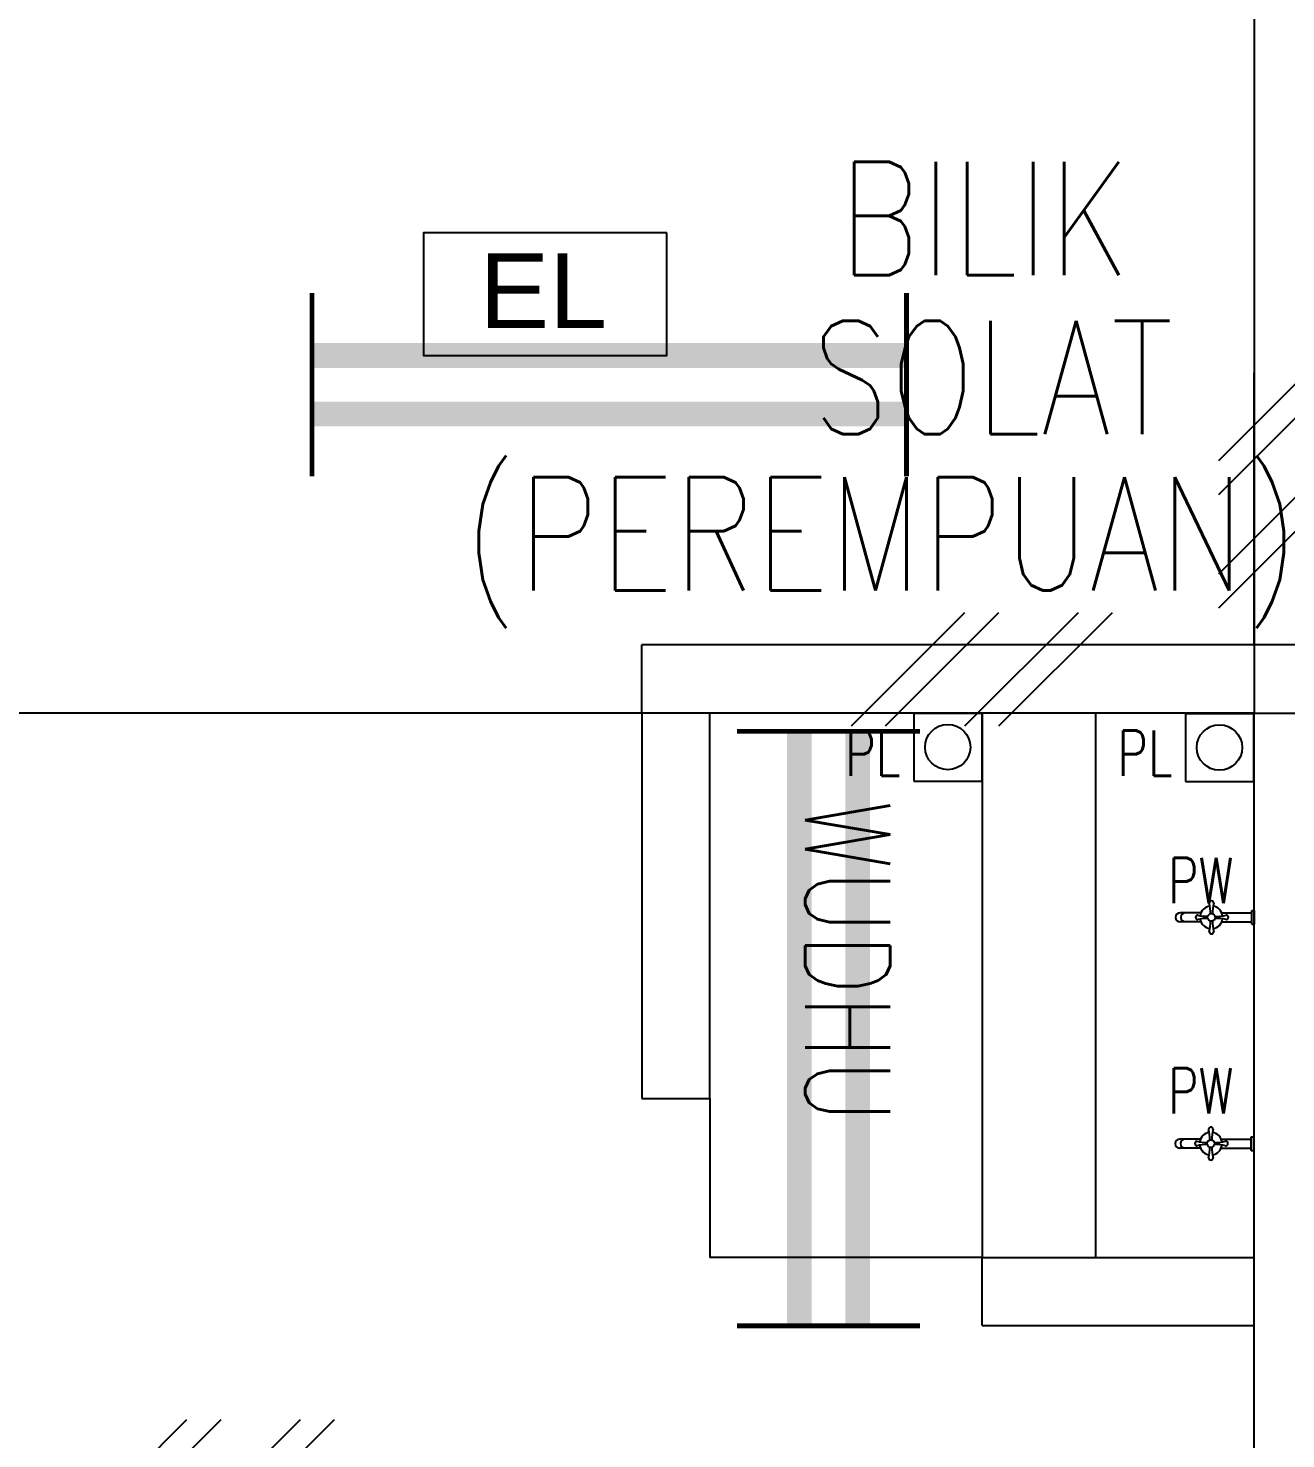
# Model space of a CAD drawing. Header units: inches. Extents: x -106706990 to 300603, y -86718466 to 1728185.
# Drawn here: x 43061 to 45834, y 34904 to 38014 of the extents above; entities that cross this region are included whole.
import ezdxf
from ezdxf.enums import TextEntityAlignment as Align

# ---------------------------------------------------------------- set-up
doc = ezdxf.new("R2010")
doc.units = ezdxf.units.IN
doc.header["$MEASUREMENT"] = 0
doc.linetypes.add('HIDDEN', pattern=[0.375, 0.25, -0.125])
for name, color, linetype in [('A-ARR', 4, 'Continuous'), ('A-COLUMN', 3, 'Continuous'), ('A-DROP', 8, 'Continuous'), ('A-RAIL', 2, 'Continuous'), ('A-ROOMSYM', 3, 'Continuous'), ('A-SANI', 4, 'Continuous'), ('A-SYM', 8, 'Continuous'), ('A-WALL', 1, 'Continuous'), ('A-WLH', 7, 'Continuous'), ('EL LIGHT', 6, 'Continuous'), ('LAMP', 5, 'Continuous')]:
    doc.layers.add(name, color=color, linetype=linetype)
doc.styles.add('arial', font='arial.ttf')
doc.styles.add('ROMANS', font='romans.shx', dxfattribs={"width": 0.75, "height": 200})
doc.styles.add('style1', font='romans.shx', dxfattribs={"height": 750})

# ---------------------------------------------------------------- blocks, each defined once
blk = doc.blocks.new('A$C05DF19D8')
at = {"color": 8}
for p, q in [((26.3, 117.7), (26.3, 163.7)), ((46.3, 117.7), (46.3, 163.7)), ((26.3, 71.9), (26.3, 6)), ((46.3, 71.9), (46.3, 6)), ((21.3, 6), (21.3, 0)), ((21.3, 6), (51.3, 6)), ((51.3, 6), (51.3, 0)), ((21.3, 0), (51.3, 0)), ((26.3, 0), (46.3, 0))]:
    blk.add_line(p, q, dxfattribs=at)
blk.add_circle((36.3, 94.8), 8.27, dxfattribs=at)
for centre, radius, start, end in [((36.3, 163.7), 10, 0, 180), ((36.3, 151.9), 10, 0, 180), ((36.3, 124.8), 5, 0, 180), ((-36.5, 105.4), 70.6, 357.8456, 15.9712), ((109.2, 105.4), 70.6, 164.0288, 182.1544), ((5, 94.6), 5, 90, 270), ((24.4, 167.5), 70.6, 254.0288, 273.1944), ((36.3, 94.8), 25, 98.5202, 172.3849), ((36.3, 94.8), 25, 7.6151, 81.4798), ((48.2, 167.5), 70.6, 266.8056, 285.9712), ((67.6, 94.6), 5, 270, 90), ((24.4, 21.8), 70.6, 86.7321, 105.9712), ((36.3, 94.8), 25, 188.2802, 262.5707), ((-36.5, 81.6), 70.6, 344.0288, 4.5751), ((109.2, 81.6), 70.6, 175.4249, 195.9712), ((36.3, 94.8), 25, 277.4293, 351.7198), ((48.2, 21.8), 70.6, 74.0288, 93.2679), ((36.3, 62.2), 5, 180, 0)]:
    blk.add_arc(centre, radius, start, end, dxfattribs=at)
blk = doc.blocks.new('A$C49831240')
at = {"layer": 'A-WLH', "color": 8}
for p, q in [((250, 575), (0, 325)), ((250, 500), (0, 250)), ((250, 325), (0, 75)), ((250, 250), (0, 0))]:
    blk.add_line(p, q, dxfattribs=at)
blk = doc.blocks.new('A$C52B244CD')
at = {"layer": 'A-WLH', "color": 8}
for p, q in [((0, 0), (250, 250)), ((75, 0), (325, 250)), ((250, 0), (500, 250)), ((325, 0), (575, 250))]:
    blk.add_line(p, q, dxfattribs=at)
blk = doc.blocks.new('A$C24AD0B22')
at = {"layer": 'A-SANI', "color": 8}
for p, q in [((0, 150), (150, 150)), ((0, 150), (0, 0)), ((150, 150), (150, 0)), ((0, 0), (150, 0))]:
    blk.add_line(p, q, dxfattribs=at)
blk.add_circle((75, 75), 50, dxfattribs=at)
blk = doc.blocks.new('YBC 236')
at = {"layer": 'LAMP'}
for points, const_width in [([(-134681.8, 193808.3), (-134681.8, 193533.1)], 10.9), ([(-133371.4, 193808.3), (-133371.4, 193533.1)], 10.9), ([(-134681.8, 193670.7), (-133371.4, 193670.7)], 54.6), ([(-134681.8, 193679.4), (-134681.8, 193404.2)], 10.9), ([(-133371.4, 193679.4), (-133371.4, 193404.2)], 10.9), ([(-134681.8, 193541.8), (-133371.4, 193541.8)], 54.6)]:
    blk.add_lwpolyline(points, dxfattribs=dict(at, const_width=const_width))
blk = doc.blocks.new('*U229')
at = {"layer": 'LAMP'}
blk.add_blockref('YBC 236', (134026.6, -193606.2, -5.5), dxfattribs=at)
blk = doc.blocks.new('*U230')
at = {"layer": 'LAMP', "color": 0, "linetype": 'ByBlock', "lineweight": -2, "transparency": 16777216}
for p in [(0, 2000), (0, 0)]:
    blk.add_blockref('*U229', p, dxfattribs=at)
blk = doc.blocks.new('EMERGENCY LIGHT')
at = {"layer": 'EL LIGHT', "color": 6}
blk.add_lwpolyline([(49517.9, 4899.8), (48981.4, 4899.8), (48981.4, 4629.5), (49517.9, 4629.5)], close=True, dxfattribs=at)
at = {"layer": 'EL LIGHT', "color": 6, "style": 'arial'}
blk.add_text('EL', height=164.84, dxfattribs=at).set_placement((49104.8, 4689.8))

msp = doc.modelspace()

# ---------------------------------------------------------------- linework, layer by layer
at = {"color": 8}
for p, q in [((44413.8, 36504.4), (42913.8, 36504.4)), ((44563.8, 35654.4), (44563.8, 35304.4)), ((45163.8, 35304.4), (44563.8, 35304.4))]:
    msp.add_line(p, q, dxfattribs=at)
at = {"layer": 'A-COLUMN', "color": 8}
msp.add_lwpolyline([(45913.8, 36654.4), (45763.8, 36654.4), (45763.8, 36504.4), (45913.8, 36504.4)], close=True, dxfattribs=at)
at = {"layer": 'A-DROP', "color": 8}
for p, q in [((45163.8, 36504.4), (45163.8, 35304.4)), ((45413.8, 36504.4), (45413.8, 35304.4))]:
    msp.add_line(p, q, dxfattribs=at)
at = {"layer": 'A-RAIL', "color": 8}
for p, q in [((44413.8, 36504.4), (44413.8, 35654.4)), ((44563.8, 35654.4), (44563.8, 36504.4)), ((44413.8, 35654.4), (44563.8, 35654.4)), ((45163.8, 35154.4), (45163.8, 35304.4)), ((45163.8, 35304.4), (45763.8, 35304.4)), ((45163.8, 35154.4), (45763.8, 35154.4))]:
    msp.add_line(p, q, dxfattribs=at)
at = {"layer": 'A-WALL', "color": 8}
for p, q in [((45763.8, 39854.4), (45763.8, 36654.4)), ((45763.8, 36654.4), (45763.8, 37254.4)), ((44413.8, 36504.4), (44413.8, 36654.4)), ((45763.8, 36654.4), (44413.8, 36654.4)), ((45763.8, 36504.4), (44413.8, 36504.4)), ((45763.8, 33704.4), (45763.8, 36504.4))]:
    msp.add_line(p, q, dxfattribs=at)
at = {"layer": 'A-WLH', "color": 8}
for p, q in [((44876.2, 36476.2), (45126.2, 36726.2)), ((44951.2, 36476.2), (45201.2, 36726.2)), ((45126.2, 36476.2), (45376.2, 36726.2)), ((45201.2, 36476.2), (45451.2, 36726.2))]:
    msp.add_line(p, q, dxfattribs=at)

# ---------------------------------------------------------------- block references
at = {"layer": 'A-ARR', "color": 8}
for p in [(45013.3, 36354.3), (45612.3, 36353.4)]:
    msp.add_blockref('A$C24AD0B22', p, dxfattribs=at)
at = {"layer": 'A-ARR', "color": 8, "rotation": 90}
for p in [(45764.3, 36017.6), (45763, 35518.9)]:
    msp.add_blockref('A$C05DF19D8', p, dxfattribs=at)
at = {"layer": 'A-WLH', "color": 8}
for name, p in [('A$C49831240', (45684.9, 36735.4)), ('A$C52B244CD', (43161.1, 34697))]:
    msp.add_blockref(name, p, dxfattribs=at)
at = {"layer": 'LAMP', "color": 0}
for name, p in [('*U230', (44341.9, 37228.2, 5.5)), ('EMERGENCY LIGHT', (-5049, 32663.1))]:
    msp.add_blockref(name, p, dxfattribs=at)
at = {"layer": 'LAMP', "rotation": 270}
msp.add_blockref('YBC 236', (-148780.9, -98217.7), dxfattribs=at)

# ---------------------------------------------------------------- texts
at = {"layer": 'A-ROOMSYM', "color": 8, "style": 'style1', "width": 0.8}
for s, p in [('BILIK ', (45238, 37469.7)), ('SOLAT', (45186.9, 37119.3)), ('(PEREMPUAN)', (44941.9, 36774.6))]:
    msp.add_text(s, height=250, dxfattribs=at).set_placement(p, align=Align.CENTER)
msp.add_text('WUDHU', height=187.5, rotation=270, dxfattribs=at).set_placement((44774, 35956.7), align=Align.CENTER)
at = {"layer": 'A-SYM', "color": 8, "linetype": 'HIDDEN', "ltscale": 500, "style": 'ROMANS', "width": 0.75}
for s, p in [('PL', (44862, 36365.9)), ('PL', (45462, 36365.9)), ('PW', (45573.7, 36085.3)), ('PW', (45573.7, 35621.5))]:
    msp.add_text(s, height=100, dxfattribs=at).set_placement(p)

doc.saveas('drawing.dxf')
